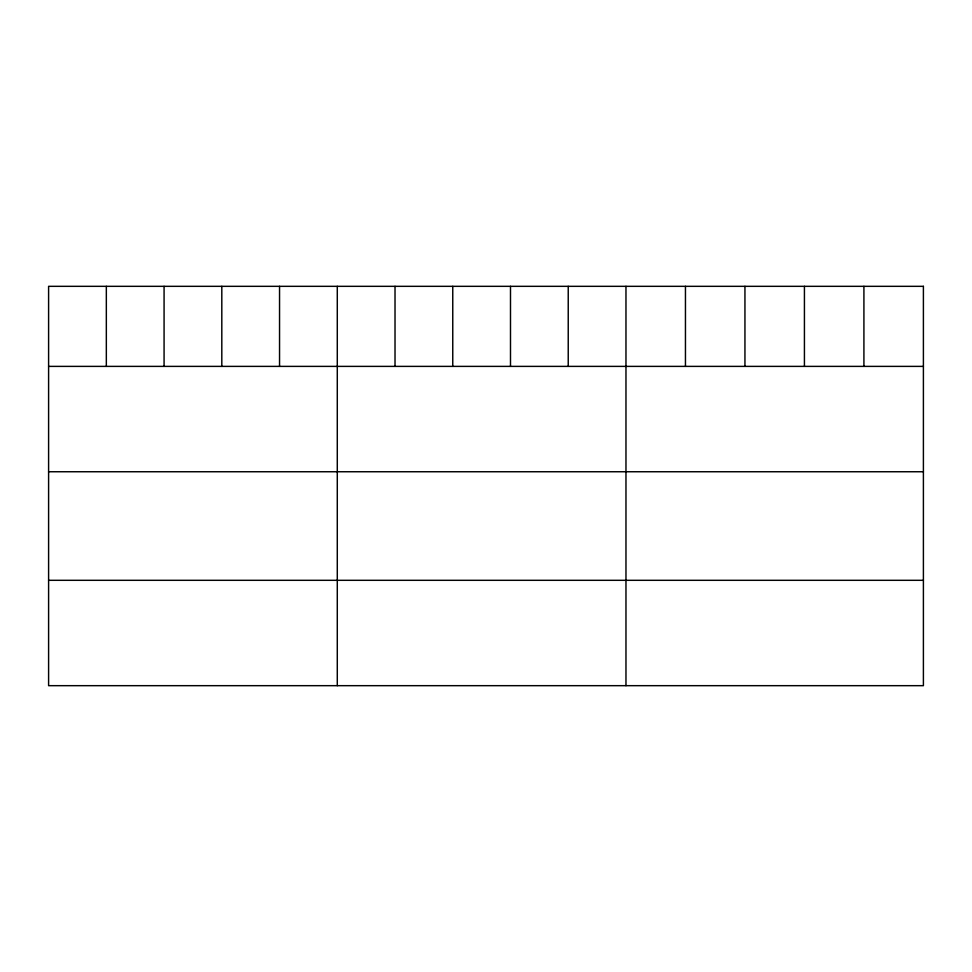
<?xml version="1.0" encoding="UTF-8"?>
<svg xmlns="http://www.w3.org/2000/svg" width="972" height="972" viewBox="0 0 972 972"><rect width="100%" height="100%" fill="white"/><g stroke="black" fill="none" stroke-linecap="round" stroke-linejoin="round"><path stroke-width="1.46" d="M48.6 366.383L923.4 366.383M48.6 471.748L923.4 471.748M48.6 580.308L923.4 580.308M863.914 286.327L863.914 366.383M804.427 286.327L804.427 366.383M744.941 286.327L744.941 366.383M685.454 286.327L685.454 366.383M625.968 286.327L625.968 685.673M568.231 286.327L568.231 366.383M510.494 286.327L510.494 366.383M452.758 286.327L452.758 366.383M395.021 286.327L395.021 366.383M337.284 286.327L337.284 685.673M279.547 286.327L279.547 366.383M221.81 286.327L221.81 366.383M164.074 286.327L164.074 366.383M106.337 286.327L106.337 366.383M923.4 286.327L48.6 286.327L48.6 685.673L923.4 685.673L923.4 286.327"/></g></svg>
